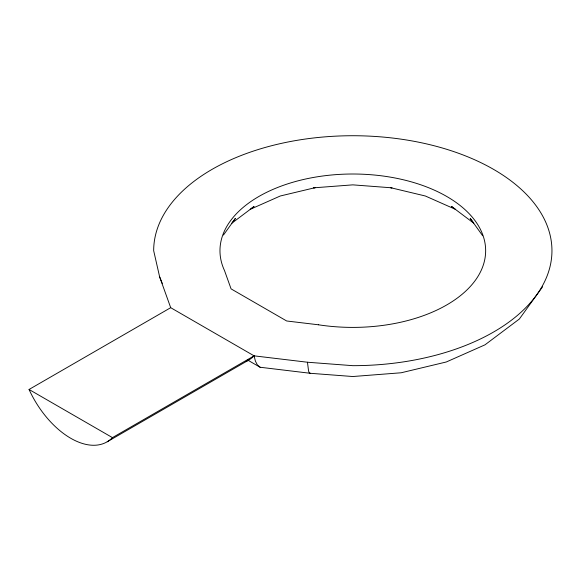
<?xml version="1.0" encoding="UTF-8"?>
<svg xmlns="http://www.w3.org/2000/svg" width="581" height="581" viewBox="0 0 581 581"><rect width="100%" height="100%" fill="white"/><g stroke="black" fill="none" stroke-linecap="round" stroke-linejoin="round"><path stroke-width="0.87" d="M223.46 235.044L235.443 218.347L231.855 223.191L254.05 206.487L250.237 209.313L280.274 196L315.265 187.634L313.609 187.837L352.812 184.86L392.015 187.837L390.359 187.634L425.343 196L455.388 209.313L451.575 206.487L473.769 223.191L470.182 218.347L482.68 235.77M542.567 286.825L519.356 319.02L484.975 344.838L446.266 361.992L401.188 372.77L352.812 376.524L310.537 373.314L260.114 367.25L247.586 360.017M260.114 367.25L257.456 365.057L255.422 361.2L254.1 355.848L112.453 437.624L29.05 389.473L170.698 307.69L254.1 355.848L307.458 362.232L352.812 365.674A199.138 114.973 0 0 0 551.95 250.701A199.138 114.973 0 0 0 352.812 135.729A199.138 114.973 0 0 0 153.674 250.701L159.644 276.89L170.698 307.69M107.224 441.763L248.871 359.98M310.537 373.314L309.484 373.155L308.591 371.179L307.458 362.232M159.644 276.89L162.273 283.397M254.1 355.848A72.56 41.89 60 0 1 245.908 361.462M112.453 437.624A72.56 41.89 60 0 1 29.05 389.473M318.432 324.786L286.687 320.988L231.078 288.88L224.498 270.55A132.838 76.692 0 0 1 341.236 174.3A132.838 76.692 0 0 1 485.142 257.39A132.838 76.692 0 0 1 318.432 324.786"/></g></svg>
